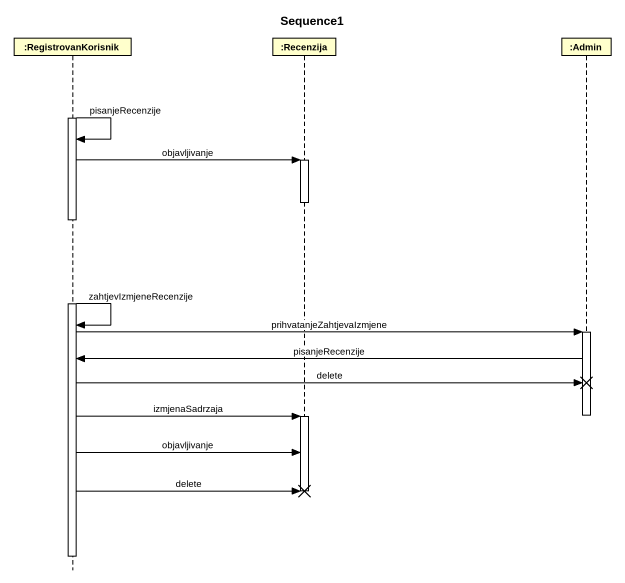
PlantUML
@startuml
title Sequence1
hide footbox
participant ":RegistrovanKorisnik" as RegistrovanKorisnik
participant ":Recenzija" as Recenzija
participant ":Admin" as Admin

activate RegistrovanKorisnik
RegistrovanKorisnik -> RegistrovanKorisnik : pisanjeRecenzije
RegistrovanKorisnik -> Recenzija : objavljivanje
activate Recenzija
deactivate Recenzija
RegistrovanKorisnik -> RegistrovanKorisnik : zahtjevIzmjeneRecenzije
RegistrovanKorisnik -> Admin : prihvatanjeZahtjevaIzmjene
activate Admin
Admin -> RegistrovanKorisnik : pisanjeRecenzije
RegistrovanKorisnik -> Admin !! : delete
deactivate Admin
RegistrovanKorisnik -> Recenzija : izmjenaSadrzaja
activate Recenzija
RegistrovanKorisnik -> Recenzija : objavljivanje
RegistrovanKorisnik -> Recenzija !! : delete
deactivate Recenzija
deactivate RegistrovanKorisnik
@enduml
